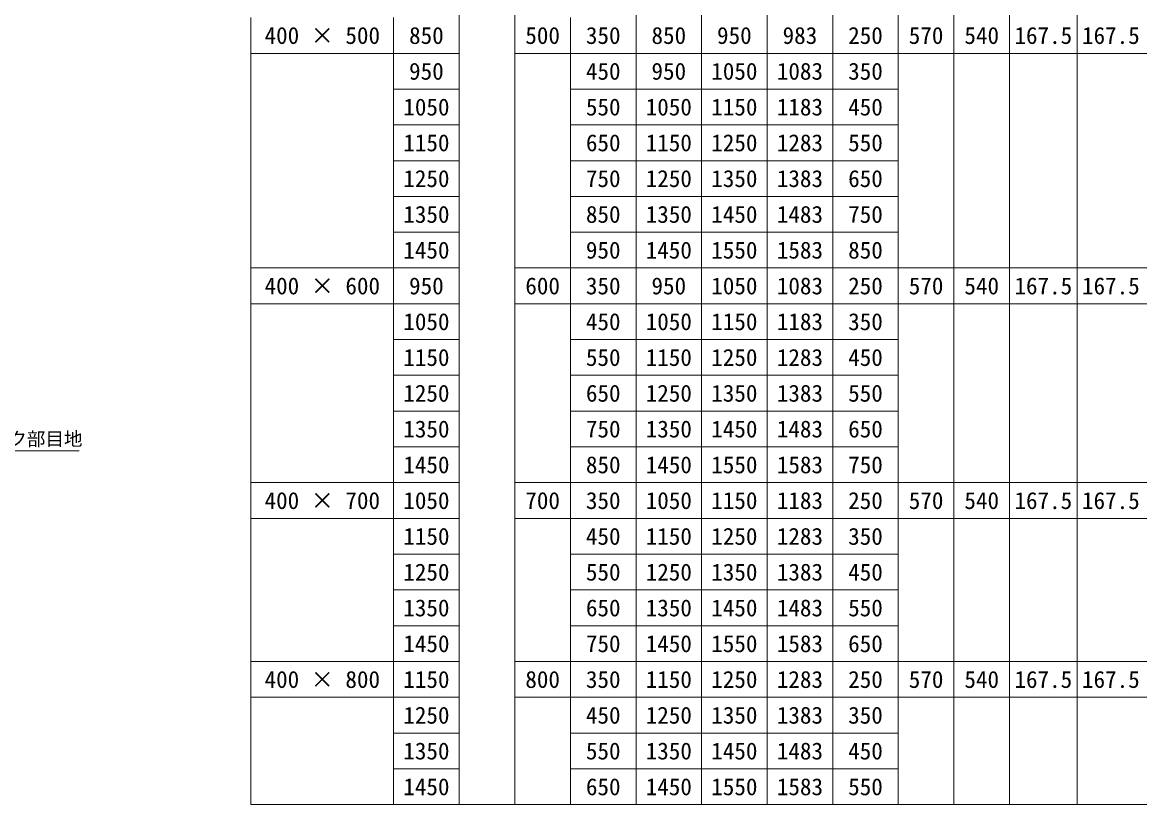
# Model space of a CAD drawing. Units: millimetres at full size; details may follow other scales. Extents: x 50430 to 101606, y 69050 to 91573.
# Drawn here: x 94779 to 97590, y 79225 to 81193 of the extents above; entities that cross this region are included whole.
import ezdxf
from ezdxf.enums import TextEntityAlignment as Align

# ---------------------------------------------------------------- set-up
doc = ezdxf.new("R2010")
doc.units = ezdxf.units.MM
doc.header["$LTSCALE"] = 50
for name, color, linetype, lineweight in [('DEFPOINTS_2', 8, 'Continuous', 13), ('寸法線', 7, 'Continuous', 13), ('引出線', 4, 'Continuous', 13)]:
    doc.layers.add(name, color=color, linetype=linetype, lineweight=lineweight)
doc.styles.add('ＭＳ ゴシック', font='')
doc.styles.get('ＭＳ ゴシック').set_extended_font_data('MS Gothic')

msp = doc.modelspace()

# ---------------------------------------------------------------- linework, layer by layer
at = {"layer": 'DEFPOINTS_2', "lineweight": 0}
for p, q in [((95353.89, 81114.84), (95712.91, 81114.84)), ((96017.91, 81114.84), (96157.91, 81114.84)), ((96982.91, 81114.84), (98302.91, 81114.84)), ((95353.89, 80484.84), (95712.91, 80484.84)), ((96017.91, 80484.84), (96157.91, 80484.84)), ((96982.91, 80484.84), (98302.91, 80484.84)), ((95353.89, 79944.84), (95712.91, 79944.84)), ((96017.91, 79944.84), (96157.91, 79944.84)), ((96982.91, 79944.84), (98302.91, 79944.84)), ((95353.89, 79494.84), (95712.91, 79494.84)), ((96017.91, 79494.84), (96157.91, 79494.84)), ((96982.91, 79494.84), (98302.91, 79494.84))]:
    msp.add_line(p, q, dxfattribs=at)
at = {"layer": '寸法線'}
for p, q in [((96322.91, 81924.84), (96322.91, 79224.84)), ((96487.91, 81924.84), (96487.91, 79224.84)), ((96652.91, 81924.84), (96652.91, 79224.84)), ((96817.91, 81924.84), (96817.91, 79224.84)), ((96982.91, 81924.84), (96982.91, 79224.84)), ((97122.91, 81924.84), (97122.91, 79224.84)), ((97262.91, 81924.84), (97262.91, 79224.84)), ((97432.91, 81924.84), (97432.91, 79224.84)), ((95877.91, 81834.84), (95877.91, 79224.84)), ((96017.91, 81834.84), (96017.91, 79224.84)), ((95353.89, 81204.84), (95353.89, 81114.84)), ((95712.91, 81204.84), (95712.91, 81114.84)), ((96157.91, 81204.84), (96157.91, 81024.84)), ((95353.89, 81114.84), (95353.89, 80574.84)), ((95712.91, 81114.84), (95877.91, 81114.84)), ((95712.91, 81114.84), (95712.91, 80574.84)), ((96157.91, 81114.84), (96982.91, 81114.84)), ((95712.91, 81024.84), (95877.91, 81024.84)), ((96157.91, 81024.84), (96817.91, 81024.84)), ((96157.91, 81024.84), (96157.91, 80574.84)), ((96817.91, 81024.84), (96982.91, 81024.84)), ((95712.91, 80934.84), (95877.91, 80934.84)), ((96157.91, 80934.84), (96817.91, 80934.84)), ((96817.91, 80934.84), (96982.91, 80934.84)), ((95712.91, 80844.84), (95877.91, 80844.84)), ((96157.91, 80844.84), (96817.91, 80844.84)), ((96817.91, 80844.84), (96982.91, 80844.84)), ((95712.91, 80754.84), (95877.91, 80754.84)), ((96157.91, 80754.84), (96817.91, 80754.84)), ((96817.91, 80754.84), (96982.91, 80754.84)), ((95712.91, 80664.84), (95877.91, 80664.84)), ((96157.91, 80664.84), (96817.91, 80664.84)), ((96817.91, 80664.84), (96982.91, 80664.84)), ((95353.89, 80574.84), (95712.91, 80574.84)), ((95353.89, 80574.84), (95353.89, 80484.84)), ((95712.91, 80574.84), (95877.91, 80574.84)), ((95712.91, 80574.84), (95712.91, 80484.84)), ((96017.91, 80574.84), (98302.91, 80574.84)), ((96157.91, 80574.84), (96157.91, 80394.84)), ((95353.89, 80484.84), (95353.89, 80034.84)), ((95712.91, 80484.84), (95877.91, 80484.84)), ((95712.91, 80484.84), (95712.91, 80034.84)), ((96157.91, 80484.84), (96982.91, 80484.84)), ((95712.91, 80394.84), (95877.91, 80394.84)), ((96157.91, 80394.84), (96817.91, 80394.84)), ((96157.91, 80394.84), (96157.91, 80034.84)), ((96817.91, 80394.84), (96982.91, 80394.84)), ((95712.91, 80304.84), (95877.91, 80304.84)), ((96157.91, 80304.84), (96817.91, 80304.84)), ((96817.91, 80304.84), (96982.91, 80304.84)), ((95712.91, 80214.84), (95877.91, 80214.84)), ((96157.91, 80214.84), (96817.91, 80214.84)), ((96817.91, 80214.84), (96982.91, 80214.84)), ((95712.91, 80124.84), (95877.91, 80124.84)), ((96157.91, 80124.84), (96817.91, 80124.84)), ((96817.91, 80124.84), (96982.91, 80124.84)), ((95353.89, 80034.84), (95712.91, 80034.84)), ((95353.89, 80034.84), (95353.89, 79944.84)), ((95712.91, 80034.84), (95877.91, 80034.84)), ((95712.91, 80034.84), (95712.91, 79944.84)), ((96017.91, 80034.84), (98302.91, 80034.84)), ((96157.91, 80034.84), (96157.91, 79854.84)), ((95353.89, 79944.84), (95353.89, 79584.84)), ((95712.91, 79944.84), (95877.91, 79944.84)), ((95712.91, 79944.84), (95712.91, 79584.84)), ((96157.91, 79944.84), (96982.91, 79944.84)), ((95712.91, 79854.84), (95877.91, 79854.84)), ((96157.91, 79854.84), (96817.91, 79854.84)), ((96157.91, 79854.84), (96157.91, 79584.84)), ((96817.91, 79854.84), (96982.91, 79854.84)), ((95712.91, 79764.84), (95877.91, 79764.84)), ((96157.91, 79764.84), (96817.91, 79764.84)), ((96817.91, 79764.84), (96982.91, 79764.84)), ((95712.91, 79674.84), (95877.91, 79674.84)), ((96157.91, 79674.84), (96817.91, 79674.84)), ((96817.91, 79674.84), (96982.91, 79674.84)), ((95353.89, 79584.84), (95712.91, 79584.84)), ((95353.89, 79584.84), (95353.89, 79494.84)), ((95712.91, 79584.84), (95877.91, 79584.84)), ((95712.91, 79584.84), (95712.91, 79494.84)), ((96017.91, 79584.84), (98302.91, 79584.84)), ((96157.91, 79584.84), (96157.91, 79404.84)), ((95353.89, 79494.84), (95353.89, 79224.84)), ((95712.91, 79494.84), (95877.91, 79494.84)), ((95712.91, 79494.84), (95712.91, 79224.84)), ((96157.91, 79494.84), (96982.91, 79494.84)), ((95712.91, 79404.84), (95877.91, 79404.84)), ((96157.91, 79404.84), (96817.91, 79404.84)), ((96157.91, 79404.84), (96157.91, 79224.84)), ((96817.91, 79404.84), (96982.91, 79404.84)), ((95712.91, 79314.84), (95877.91, 79314.84)), ((96157.91, 79314.84), (96817.91, 79314.84)), ((96817.91, 79314.84), (96982.91, 79314.84)), ((95353.89, 79224.84), (96157.91, 79224.84)), ((96157.91, 79224.84), (96817.91, 79224.84)), ((96817.91, 79224.84), (98302.91, 79224.84))]:
    msp.add_line(p, q, dxfattribs=at)
at = {"layer": '引出線', "lineweight": 9}
msp.add_lwpolyline([(94476.06, 79894.36), (94593.54, 80115.12), (94921.15, 80115.12)], dxfattribs=at)

# ---------------------------------------------------------------- texts
at = {"layer": '寸法線', "style": 'ＭＳ ゴシック'}
for s, p in [('400 × 500', (95533.4, 81159.84)), ('850', (95795.41, 81159.84)), ('500', (96087.91, 81159.84)), ('350', (96240.41, 81159.84)), ('850', (96405.41, 81159.84)), ('950', (96570.41, 81159.84)), ('983', (96735.41, 81159.84)), ('250', (96900.41, 81159.84)), ('570', (97052.91, 81159.84)), ('540', (97192.91, 81159.84)), ('167.5', (97347.91, 81159.84)), ('167.5', (97517.91, 81159.84)), ('950', (95795.41, 81069.84)), ('450', (96240.41, 81069.84)), ('950', (96405.41, 81069.84)), ('1050', (96570.41, 81069.84)), ('1083', (96735.41, 81069.84)), ('350', (96900.41, 81069.84)), ('1050', (95795.41, 80979.84)), ('550', (96240.41, 80979.84)), ('1050', (96405.41, 80979.84)), ('1150', (96570.41, 80979.84)), ('1183', (96735.41, 80979.84)), ('450', (96900.41, 80979.84)), ('1150', (95795.41, 80889.84)), ('650', (96240.41, 80889.84)), ('1150', (96405.41, 80889.84)), ('1250', (96570.41, 80889.84)), ('1283', (96735.41, 80889.84)), ('550', (96900.41, 80889.84)), ('1250', (95795.41, 80799.84)), ('750', (96240.41, 80799.84)), ('1250', (96405.41, 80799.84)), ('1350', (96570.41, 80799.84)), ('1383', (96735.41, 80799.84)), ('650', (96900.41, 80799.84)), ('1350', (95795.41, 80709.84)), ('850', (96240.41, 80709.84)), ('1350', (96405.41, 80709.84)), ('1450', (96570.41, 80709.84)), ('1483', (96735.41, 80709.84)), ('750', (96900.41, 80709.84)), ('1450', (95795.41, 80619.84)), ('950', (96240.41, 80619.84)), ('1450', (96405.41, 80619.84)), ('1550', (96570.41, 80619.84)), ('1583', (96735.41, 80619.84)), ('850', (96900.41, 80619.84)), ('400 × 600', (95533.4, 80529.84)), ('950', (95795.41, 80529.84)), ('600', (96087.91, 80529.84)), ('350', (96240.41, 80529.84)), ('950', (96405.41, 80529.84)), ('1050', (96570.41, 80529.84)), ('1083', (96735.41, 80529.84)), ('250', (96900.41, 80529.84)), ('570', (97052.91, 80529.84)), ('540', (97192.91, 80529.84)), ('167.5', (97347.91, 80529.84)), ('167.5', (97517.91, 80529.84)), ('1050', (95795.41, 80439.84)), ('450', (96240.41, 80439.84)), ('1050', (96405.41, 80439.84)), ('1150', (96570.41, 80439.84)), ('1183', (96735.41, 80439.84)), ('350', (96900.41, 80439.84)), ('1150', (95795.41, 80349.84)), ('550', (96240.41, 80349.84)), ('1150', (96405.41, 80349.84)), ('1250', (96570.41, 80349.84)), ('1283', (96735.41, 80349.84)), ('450', (96900.41, 80349.84)), ('1250', (95795.41, 80259.84)), ('650', (96240.41, 80259.84)), ('1250', (96405.41, 80259.84)), ('1350', (96570.41, 80259.84)), ('1383', (96735.41, 80259.84)), ('550', (96900.41, 80259.84)), ('1350', (95795.41, 80169.84)), ('750', (96240.41, 80169.84)), ('1350', (96405.41, 80169.84)), ('1450', (96570.41, 80169.84)), ('1483', (96735.41, 80169.84)), ('650', (96900.41, 80169.84)), ('1450', (95795.41, 80079.84)), ('850', (96240.41, 80079.84)), ('1450', (96405.41, 80079.84)), ('1550', (96570.41, 80079.84)), ('1583', (96735.41, 80079.84)), ('750', (96900.41, 80079.84)), ('400 × 700', (95533.4, 79989.84)), ('1050', (95795.41, 79989.84)), ('700', (96087.91, 79989.84)), ('350', (96240.41, 79989.84)), ('1050', (96405.41, 79989.84)), ('1150', (96570.41, 79989.84)), ('1183', (96735.41, 79989.84)), ('250', (96900.41, 79989.84)), ('570', (97052.91, 79989.84)), ('540', (97192.91, 79989.84)), ('167.5', (97347.91, 79989.84)), ('167.5', (97517.91, 79989.84)), ('1150', (95795.41, 79899.84)), ('450', (96240.41, 79899.84)), ('1150', (96405.41, 79899.84)), ('1250', (96570.41, 79899.84)), ('1283', (96735.41, 79899.84)), ('350', (96900.41, 79899.84)), ('1250', (95795.41, 79809.84)), ('550', (96240.41, 79809.84)), ('1250', (96405.41, 79809.84)), ('1350', (96570.41, 79809.84)), ('1383', (96735.41, 79809.84)), ('450', (96900.41, 79809.84)), ('1350', (95795.41, 79719.84)), ('650', (96240.41, 79719.84)), ('1350', (96405.41, 79719.84)), ('1450', (96570.41, 79719.84)), ('1483', (96735.41, 79719.84)), ('550', (96900.41, 79719.84)), ('1450', (95795.41, 79629.84)), ('750', (96240.41, 79629.84)), ('1450', (96405.41, 79629.84)), ('1550', (96570.41, 79629.84)), ('1583', (96735.41, 79629.84)), ('650', (96900.41, 79629.84)), ('400 × 800', (95533.4, 79539.84)), ('1150', (95795.41, 79539.84)), ('800', (96087.91, 79539.84)), ('350', (96240.41, 79539.84)), ('1150', (96405.41, 79539.84)), ('1250', (96570.41, 79539.84)), ('1283', (96735.41, 79539.84)), ('250', (96900.41, 79539.84)), ('570', (97052.91, 79539.84)), ('540', (97192.91, 79539.84)), ('167.5', (97347.91, 79539.84)), ('167.5', (97517.91, 79539.84)), ('1250', (95795.41, 79449.84)), ('450', (96240.41, 79449.84)), ('1250', (96405.41, 79449.84)), ('1350', (96570.41, 79449.84)), ('1383', (96735.41, 79449.84)), ('350', (96900.41, 79449.84)), ('1350', (95795.41, 79359.84)), ('550', (96240.41, 79359.84)), ('1350', (96405.41, 79359.84)), ('1450', (96570.41, 79359.84)), ('1483', (96735.41, 79359.84)), ('450', (96900.41, 79359.84)), ('1450', (95795.41, 79269.84)), ('650', (96240.41, 79269.84)), ('1450', (96405.41, 79269.84)), ('1550', (96570.41, 79269.84)), ('1583', (96735.41, 79269.84)), ('550', (96900.41, 79269.84))]:
    msp.add_text(s, height=42.72, dxfattribs=at).set_placement(p, align=Align.MIDDLE_CENTER)
at = {"layer": '引出線', "style": 'ＭＳ ゴシック'}
msp.add_text('ブロック部目地', height=34.18, dxfattribs=at).set_placement((94603.54, 80161.98), align=Align.TOP_LEFT)

doc.saveas('drawing.dxf')
